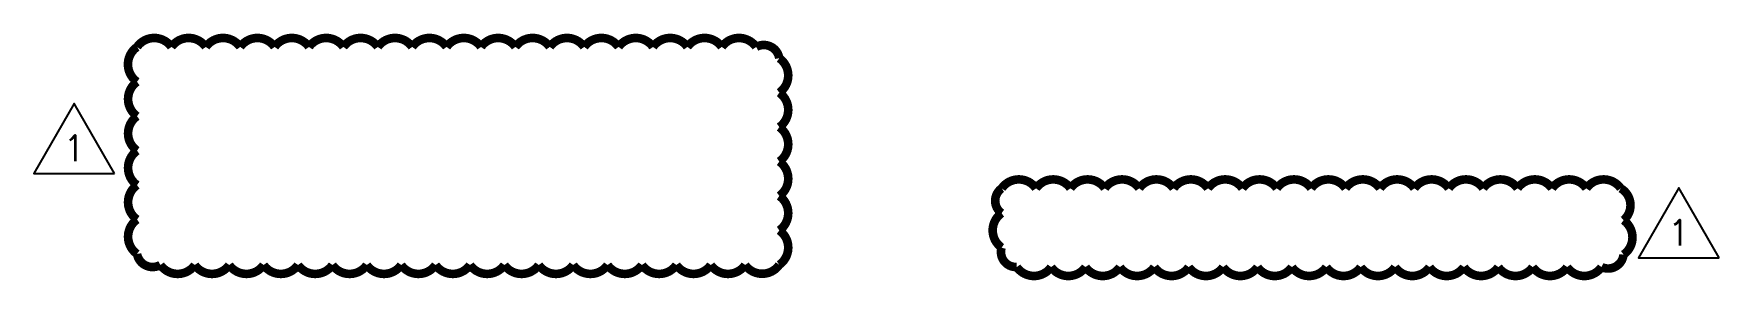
# Model space of a CAD drawing. Header units: inches. Extents: x -2845.3 to -2833.1, y 3239.3 to 3241.1.
import ezdxf
from ezdxf.enums import TextEntityAlignment as Align

# ---------------------------------------------------------------- set-up
doc = ezdxf.new("R2010")
doc.units = ezdxf.units.IN
doc.header["$LTSCALE"] = 48
doc.header["$MEASUREMENT"] = 0
doc.layers.add('E-POWER-IDEN', color=71, linetype='Continuous')
doc.layers.add('REVISION 1_E-06', color=200, linetype='Continuous')
doc.styles.add('RomanS', font='romans.shx', dxfattribs={"width": 0.85})

# ---------------------------------------------------------------- blocks, each defined once
blk = doc.blocks.new('Anno_Revision_A')
at = {"color": 0, "linetype": 'ByBlock', "lineweight": -2}
blk.add_lwpolyline([(1.175, -0.678), (0, 1.357), (-1.175, -0.678)], close=True, dxfattribs=at)
at = {"color": 0, "linetype": 'ByBlock', "lineweight": -2, "style": 'RomanS'}
blk.add_attdef('REVISION', text='', height=0.75, dxfattribs=at).set_placement((0, 0.058), align=Align.MIDDLE)

msp = doc.modelspace()

# ---------------------------------------------------------------- linework, layer by layer
at = {"layer": 'REVISION 1_E-06', "const_width": 0.0625}
for points in [[(-2844.553, 3241.006, -0.520567), (-2844.303, 3241.006, -0.520567), (-2844.053, 3241.006, -0.520567), (-2843.803, 3241.006, -0.520567), (-2843.553, 3241.006, -0.520567), (-2843.303, 3241.006, -0.520567), (-2843.053, 3241.006, -0.520567), (-2842.803, 3241.006, -0.520567), (-2842.553, 3241.006, -0.520567), (-2842.303, 3241.006, -0.520567), (-2842.053, 3241.006, -0.520567), (-2841.803, 3241.006, -0.520567), (-2841.553, 3241.006, -0.520567), (-2841.303, 3241.006, -0.520567), (-2841.053, 3241.006, -0.520567), (-2840.803, 3241.006, -0.520567), (-2840.553, 3241.006, -0.520567), (-2840.303, 3241.006, -0.520567), (-2840.053, 3241.006, -0.520567), (-2839.885, 3240.924, -0.520567), (-2839.885, 3240.674, -0.520567), (-2839.885, 3240.424, -0.520567), (-2839.885, 3240.174, -0.520567), (-2839.885, 3239.924, -0.520567), (-2839.885, 3239.674, -0.520567), (-2839.885, 3239.424, -0.520567), (-2840.133, 3239.423, -0.520567), (-2840.383, 3239.423, -0.520567), (-2840.633, 3239.423, -0.520567), (-2840.883, 3239.423, -0.520567), (-2841.133, 3239.423, -0.520567), (-2841.383, 3239.423, -0.520567), (-2841.633, 3239.423, -0.520567), (-2841.883, 3239.423, -0.520567), (-2842.133, 3239.423, -0.520567), (-2842.383, 3239.423, -0.520567), (-2842.633, 3239.423, -0.520567), (-2842.883, 3239.423, -0.520567), (-2843.133, 3239.423, -0.520567), (-2843.383, 3239.423, -0.520567), (-2843.633, 3239.423, -0.520567), (-2843.883, 3239.423, -0.520567), (-2844.133, 3239.423, -0.520567), (-2844.383, 3239.423, -0.520567), (-2844.553, 3239.503, -0.520567), (-2844.553, 3239.753, -0.520567), (-2844.553, 3240.003, -0.520567), (-2844.553, 3240.253, -0.520567), (-2844.553, 3240.503, -0.520567), (-2844.553, 3240.753, -0.520567)], [(-2838.269, 3239.979, -0.520567), (-2838.019, 3239.979, -0.520567), (-2837.769, 3239.979, -0.520567), (-2837.519, 3239.979, -0.520567), (-2837.269, 3239.979, -0.520567), (-2837.019, 3239.979, -0.520567), (-2836.769, 3239.979, -0.520567), (-2836.519, 3239.979, -0.520567), (-2836.269, 3239.979, -0.520567), (-2836.019, 3239.979, -0.520567), (-2835.769, 3239.979, -0.520567), (-2835.519, 3239.979, -0.520567), (-2835.269, 3239.979, -0.520567), (-2835.019, 3239.979, -0.520567), (-2834.769, 3239.979, -0.520567), (-2834.519, 3239.979, -0.520567), (-2834.269, 3239.979, -0.520567), (-2834.019, 3239.979, -0.520567), (-2833.769, 3239.979, -0.520567), (-2833.749, 3239.748, -0.520567), (-2833.749, 3239.498, -0.520567), (-2833.909, 3239.408, -0.520567), (-2834.159, 3239.408, -0.520567), (-2834.409, 3239.408, -0.520567), (-2834.659, 3239.408, -0.520567), (-2834.909, 3239.408, -0.520567), (-2835.159, 3239.408, -0.520567), (-2835.409, 3239.408, -0.520567), (-2835.659, 3239.408, -0.520567), (-2835.909, 3239.408, -0.520567), (-2836.159, 3239.408, -0.520567), (-2836.409, 3239.408, -0.520567), (-2836.659, 3239.408, -0.520567), (-2836.909, 3239.408, -0.520567), (-2837.159, 3239.408, -0.520567), (-2837.409, 3239.408, -0.520567), (-2837.659, 3239.408, -0.520567), (-2837.909, 3239.408, -0.520567), (-2838.159, 3239.408, -0.520567), (-2838.269, 3239.549, -0.520567), (-2838.269, 3239.799, -0.520567)]]:
    msp.add_lwpolyline(points, format="xyb", close=True, dxfattribs=at)

# ---------------------------------------------------------------- block references
at = {"layer": 'E-POWER-IDEN', "xscale": 0.25, "yscale": 0.25, "zscale": 0.25}
for p in [(-2845.01, 3240.257), (-2833.347, 3239.643)]:
    msp.add_blockref('Anno_Revision_A', p, dxfattribs=at).add_auto_attribs({'REVISION': '1'})

doc.saveas('drawing.dxf')
